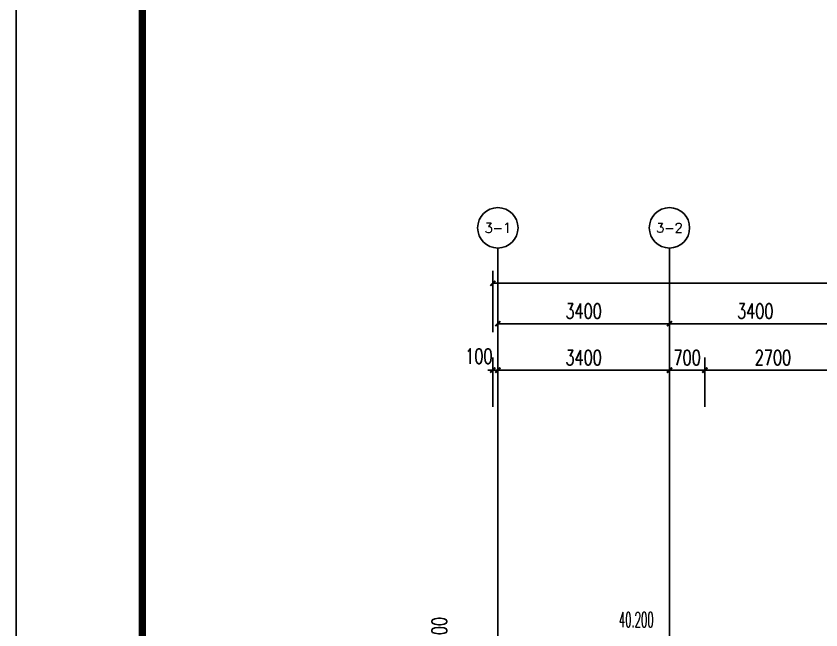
# Model space of a CAD drawing. Extents: x -59851 to 653804, y -249523 to 437614.
# Drawn here: x -57533 to -41591, y -207292 to -195127 of the extents above; entities that cross this region are included whole.
import ezdxf
from ezdxf.enums import TextEntityAlignment as Align

# ---------------------------------------------------------------- set-up
doc = ezdxf.new("R2010")
doc.units = 0
doc.header["$LTSCALE"] = 1000
doc.header["$MEASUREMENT"] = 0
for name, color, linetype in [('A-第三道尺寸线', 105, 'Continuous'), ('AXIS', 3, 'Continuous'), ('AXIS_TEXT', 7, 'Continuous'), ('DOTE', 16, 'Continuous'), ('LABEL_FIXBOX_PM', 7, 'Continuous'), ('LABEL_TXT_PM', 1, 'Continuous'), ('PUB_TEXT', 7, 'Continuous')]:
    doc.layers.add(name, color=color, linetype=linetype)
doc.styles.add('_TCH_AXIS', font='COMPLEX', dxfattribs={"bigfont": 'GBCBIG'})
doc.styles.add('_TCH_DIM', font='SIMPLEX.shx', dxfattribs={"width": 0.7, "bigfont": 'GBCBIG.shx'})
doc.styles.add('_TCH_DIM_T3', font='SIMPLEX.shx', dxfattribs={"width": 0.705882, "bigfont": 'GBCBIG.shx'})
doc.styles.add('COMPLEX', font='COMPLEX')
doc.styles.add('LABEL_TXT_PM', font='pm_njadri_romans1.shx', dxfattribs={"width": 0.7, "bigfont": 'pm_njadri_hztxt.shx'})
doc.dimstyles.new('_TCH_ARCH&&100', dxfattribs={"dimtxt": 297.5, "dimasz": 100, "dimexe": 250, "dimexo": 300, "dimgap": 100, "dimtad": 1, "dimdec": 0, "dimzin": 0, "dimdsep": 46, "dimtxsty": '_TCH_DIM_T3', "dimblk": 'ARCHTICK', "dimcen": 0.09, "dimclrt": 7, "dimazin": 2, "dimtfac": 1, "dimtdec": 0, "dimtix": 1, "dimtmove": 2, "dimatfit": 3, "dimfxl": 0, "dimtolj": 1, "dimtzin": 0, "dimarcsym": 0})

# ---------------------------------------------------------------- blocks, each defined once
blk = doc.blocks.new('PMSheet_A1_20150113_5-3892016032414355901')
at = {"layer": 'LABEL_FIXBOX_PM'}
blk.add_lwpolyline([(0, 594), (841, 594), (841, 0), (0, 0)], close=True, dxfattribs=at)
at = {"layer": 'LABEL_FIXBOX_PM', "const_width": 1.4}
blk.add_lwpolyline([(831, 584), (25, 584), (25, 10), (831, 10)], close=True, dxfattribs=at)
at = {"layer": 'LABEL_TXT_PM', "style": 'LABEL_TXT_PM'}
for tag, height, width, p in [('修改图应说明理由', 4.5, 0.7, (788.35, 468.8)), ('出图章签名', 4.5, 0.7, (759.46, 338.09)), ('建设单位_U01', 4.5, 0.7, (800.9, 212.14)), ('建设单位', 4.5, 0.7, (800.9, 210.2)), ('建设单位_D01', 4.5, 0.7, (800.9, 207.4)), ('项目名称_U01', 4.5, 0.7, (800.9, 200.42)), ('项目名称', 4.5, 0.7, (800.9, 198.19)), ('项目名称_D01', 4.5, 0.7, (800.9, 195.3)), ('设计编号', 4.5, 0.6, (780.76, 187.9)), ('分项号', 4.5, 0.6, (820.26, 188)), ('项目经理', 4.5, 0.7, (780.26, 172)), ('项目经理签名', 4.5, 0.7, (810.18, 172.26)), ('审定签名', 4.5, 0.7, (810.18, 164.16)), ('审定', 4.5, 0.7, (780.26, 163.9)), ('审核签名', 4.5, 0.7, (810.18, 156.26)), ('审核', 4.5, 0.7, (780.26, 156)), ('项目负责签名', 4.5, 0.7, (810.18, 148.26)), ('项目负责', 4.5, 0.7, (780.26, 148)), ('专业负责签名', 4.5, 0.7, (810.18, 140.26)), ('专业负责', 4.5, 0.7, (780.26, 140)), ('校对签名', 4.5, 0.7, (810.18, 132.16)), ('校对', 4.5, 0.7, (780.26, 131.9)), ('设计签名', 4.5, 0.7, (810.18, 124.26)), ('设计', 4.5, 0.7, (780.26, 124)), ('绘制', 4.5, 0.7, (780.26, 115.9)), ('绘制签名', 4.5, 0.7, (810.18, 116.16)), ('方案_01', 4.5, 0.7, (780.26, 95.9)), ('方案_01签名', 4.5, 0.7, (810.18, 96.16)), ('方案_02', 4.5, 0.7, (780.26, 87.9)), ('方案_02签名', 4.5, 0.7, (810.18, 88.16)), ('方案_03', 4.5, 0.7, (780.29, 79.9)), ('方案_03签名', 4.5, 0.7, (810.2, 80.16)), ('方案_04', 4.5, 0.7, (780.26, 71.9)), ('方案_04签名', 4.5, 0.7, (810.18, 72.16)), ('图名_U02', 4.5, 0.7, (790.5, 60.2)), ('图名_U01', 4.5, 0.7, (790.5, 54.2)), ('图名', 4.5, 0.7, (790.5, 47.96)), ('图名_D01', 4.5, 0.7, (790.5, 42.4)), ('图名_D02', 4.5, 0.7, (790.5, 37)), ('图号', 3.5, 0.7, (760.97, 20.95)), ('图档号', 3.5, 0.7, (781.1, 20.95)), ('日期', 3.5, 0.7, (801.07, 20.95)), ('版本号', 3.5, 0.7, (820.27, 20.95))]:
    blk.add_attdef(tag, text='', height=height, dxfattribs=dict(at, width=width)).set_placement(p, align=Align.CENTER)
blk = doc.blocks.new('no1wuding0329')
at = {"layer": 'PUB_TEXT', "style": '_TCH_DIM', "width": 0.494118}
blk.add_text('40.200', height=297.5, dxfattribs=at).set_placement((-41718, 96553))
blk = doc.blocks.new('roofzhouxian')
at = {"layer": 'DOTE'}
for p, q in [((-47992, -309503), (-47992, -279124)), ((-44592, -309503), (-44592, -279124))]:
    blk.add_line(p, q, dxfattribs=at)
blk = doc.blocks.new('_ArchTick')
at = {"color": 0, "linetype": 'ByBlock', "const_width": 0.4}
blk.add_lwpolyline([(-0.5, -0.5), (0.5, 0.5)], dxfattribs=at)
blk = doc.blocks.new('*D1318')
at = {"layer": 'A-第三道尺寸线', "color": 0, "lineweight": -2, "transparency": 16777216}
for p, q in [((-48873, -207594), (-48873, -207494)), ((-48530, -207594), (-49123, -207594)), ((-48873, -207794), (-48873, -207594)), ((-48530, -207794), (-49123, -207794)), ((-48873, -207794), (-48873, -207894))]:
    blk.add_line(p, q, dxfattribs=at)
at = {"layer": 'Defpoints', "color": 0, "transparency": 16777216}
for p in [(-48873, -207594), (-48230, -207594), (-48230, -207794)]:
    blk.add_point(p, dxfattribs=at)
at = {"layer": 'A-第三道尺寸线', "color": 0, "lineweight": -2, "transparency": 16777216, "xscale": 100, "yscale": 100, "zscale": 100}
for p, rotation in [((-48873, -207594), 270), ((-48873, -207794), 90)]:
    blk.add_blockref('_ArchTick', p, dxfattribs=dict(at, rotation=rotation))
at = {"layer": 'A-第三道尺寸线', "color": 7, "transparency": 16777216, "insert": (-49148, -207305), "char_height": 297.5, "attachment_point": 5, "rotation": 90, "style": '_TCH_DIM_T3'}
blk.add_mtext('\\A1;200', dxfattribs=at)
blk = doc.blocks.new('*D1342')
at = {"layer": 'A-第三道尺寸线', "color": 0, "lineweight": -2, "transparency": 16777216}
for p, q in [((-48091, -202872), (-48091, -201892)), ((-47991, -202872), (-47991, -201892)), ((-48091, -202142), (-48191, -202142)), ((-48091, -202142), (-47991, -202142)), ((-47991, -202142), (-47891, -202142))]:
    blk.add_line(p, q, dxfattribs=at)
at = {"layer": 'Defpoints', "color": 0, "transparency": 16777216}
for p in [(-47991, -202142), (-48091, -203172), (-47991, -203172)]:
    blk.add_point(p, dxfattribs=at)
at = {"layer": 'A-第三道尺寸线', "color": 0, "lineweight": -2, "transparency": 16777216, "xscale": 100, "yscale": 100, "zscale": 100}
blk.add_blockref('_ArchTick', (-48091, -202142), dxfattribs=at)
at = {"layer": 'A-第三道尺寸线', "color": 0, "lineweight": -2, "transparency": 16777216, "xscale": 100, "yscale": 100, "zscale": 100, "rotation": 180}
blk.add_blockref('_ArchTick', (-47991, -202142), dxfattribs=at)
at = {"layer": 'A-第三道尺寸线', "color": 7, "transparency": 16777216, "insert": (-48366, -201867), "char_height": 297.5, "attachment_point": 5, "style": '_TCH_DIM_T3'}
blk.add_mtext('\\A1;100', dxfattribs=at)
blk = doc.blocks.new('*D1343')
at = {"layer": 'A-第三道尺寸线', "color": 0, "lineweight": -2, "transparency": 16777216}
for p, q in [((-47991, -202872), (-47991, -201893)), ((-44591, -202872), (-44591, -201893)), ((-47991, -202143), (-44591, -202143))]:
    blk.add_line(p, q, dxfattribs=at)
at = {"layer": 'Defpoints', "color": 0, "transparency": 16777216}
for p in [(-44591, -202143), (-47991, -203172), (-44591, -203172)]:
    blk.add_point(p, dxfattribs=at)
at = {"layer": 'A-第三道尺寸线', "color": 0, "lineweight": -2, "transparency": 16777216, "xscale": 100, "yscale": 100, "zscale": 100, "rotation": 180}
blk.add_blockref('_ArchTick', (-47991, -202143), dxfattribs=at)
at = {"layer": 'A-第三道尺寸线', "color": 0, "lineweight": -2, "transparency": 16777216, "xscale": 100, "yscale": 100, "zscale": 100}
blk.add_blockref('_ArchTick', (-44591, -202143), dxfattribs=at)
at = {"layer": 'A-第三道尺寸线', "color": 7, "transparency": 16777216, "insert": (-46291, -201894), "char_height": 297.5, "attachment_point": 5, "style": '_TCH_DIM_T3'}
blk.add_mtext('\\A1;3400', dxfattribs=at)
blk = doc.blocks.new('*D1344')
at = {"layer": 'A-第三道尺寸线', "color": 0, "lineweight": -2, "transparency": 16777216}
for p, q in [((-44591, -202872), (-44591, -201893)), ((-43891, -202872), (-43891, -201893)), ((-44591, -202143), (-44691, -202143)), ((-44591, -202143), (-43891, -202143)), ((-43891, -202143), (-43791, -202143))]:
    blk.add_line(p, q, dxfattribs=at)
at = {"layer": 'Defpoints', "color": 0, "transparency": 16777216}
for p in [(-43891, -202143), (-44591, -203172), (-43891, -203172)]:
    blk.add_point(p, dxfattribs=at)
at = {"layer": 'A-第三道尺寸线', "color": 0, "lineweight": -2, "transparency": 16777216, "xscale": 100, "yscale": 100, "zscale": 100}
blk.add_blockref('_ArchTick', (-44591, -202143), dxfattribs=at)
at = {"layer": 'A-第三道尺寸线', "color": 0, "lineweight": -2, "transparency": 16777216, "xscale": 100, "yscale": 100, "zscale": 100, "rotation": 180}
blk.add_blockref('_ArchTick', (-43891, -202143), dxfattribs=at)
at = {"layer": 'A-第三道尺寸线', "color": 7, "transparency": 16777216, "insert": (-44241, -201894), "char_height": 297.5, "attachment_point": 5, "style": '_TCH_DIM_T3'}
blk.add_mtext('\\A1;700', dxfattribs=at)
blk = doc.blocks.new('*D1345')
at = {"layer": 'A-第三道尺寸线', "color": 0, "lineweight": -2, "transparency": 16777216}
for p, q in [((-43891, -202872), (-43891, -201893)), ((-41191, -202872), (-41191, -201893)), ((-43891, -202143), (-41191, -202143))]:
    blk.add_line(p, q, dxfattribs=at)
at = {"layer": 'Defpoints', "color": 0, "transparency": 16777216}
for p in [(-41191, -202143), (-43891, -203172), (-41191, -203172)]:
    blk.add_point(p, dxfattribs=at)
at = {"layer": 'A-第三道尺寸线', "color": 0, "lineweight": -2, "transparency": 16777216, "xscale": 100, "yscale": 100, "zscale": 100, "rotation": 180}
blk.add_blockref('_ArchTick', (-43891, -202143), dxfattribs=at)
at = {"layer": 'A-第三道尺寸线', "color": 0, "lineweight": -2, "transparency": 16777216, "xscale": 100, "yscale": 100, "zscale": 100}
blk.add_blockref('_ArchTick', (-41191, -202143), dxfattribs=at)
at = {"layer": 'A-第三道尺寸线', "color": 7, "transparency": 16777216, "insert": (-42541, -201894), "char_height": 297.5, "attachment_point": 5, "style": '_TCH_DIM_T3'}
blk.add_mtext('\\A1;2700', dxfattribs=at)
blk = doc.blocks.new('*D1377')
at = {"layer": 'AXIS', "color": 0, "lineweight": -2, "transparency": 16777216}
for p, q in [((-47991, -203423), (-47991, -200973)), ((-44591, -203423), (-44591, -200973)), ((-47991, -201223), (-44591, -201223))]:
    blk.add_line(p, q, dxfattribs=at)
at = {"layer": 'Defpoints', "color": 0, "transparency": 16777216}
for p in [(-44591, -201223), (-47991, -203723), (-44591, -203723)]:
    blk.add_point(p, dxfattribs=at)
at = {"layer": 'AXIS', "color": 0, "lineweight": -2, "transparency": 16777216, "xscale": 100, "yscale": 100, "zscale": 100, "rotation": 180}
blk.add_blockref('_ArchTick', (-47991, -201223), dxfattribs=at)
at = {"layer": 'AXIS', "color": 0, "lineweight": -2, "transparency": 16777216, "xscale": 100, "yscale": 100, "zscale": 100}
blk.add_blockref('_ArchTick', (-44591, -201223), dxfattribs=at)
at = {"layer": 'AXIS', "color": 7, "transparency": 16777216, "insert": (-46291, -200974), "char_height": 297.5, "attachment_point": 5, "style": '_TCH_DIM_T3'}
blk.add_mtext('\\A1;3400', dxfattribs=at)
blk = doc.blocks.new('*D1378')
at = {"layer": 'AXIS', "color": 0, "lineweight": -2, "transparency": 16777216}
for p, q in [((-44591, -203423), (-44591, -200973)), ((-41191, -203423), (-41191, -200973)), ((-44591, -201223), (-41191, -201223))]:
    blk.add_line(p, q, dxfattribs=at)
at = {"layer": 'Defpoints', "color": 0, "transparency": 16777216}
for p in [(-41191, -201223), (-44591, -203723), (-41191, -203723)]:
    blk.add_point(p, dxfattribs=at)
at = {"layer": 'AXIS', "color": 0, "lineweight": -2, "transparency": 16777216, "xscale": 100, "yscale": 100, "zscale": 100, "rotation": 180}
blk.add_blockref('_ArchTick', (-44591, -201223), dxfattribs=at)
at = {"layer": 'AXIS', "color": 0, "lineweight": -2, "transparency": 16777216, "xscale": 100, "yscale": 100, "zscale": 100}
blk.add_blockref('_ArchTick', (-41191, -201223), dxfattribs=at)
at = {"layer": 'AXIS', "color": 7, "transparency": 16777216, "insert": (-42891, -200974), "char_height": 297.5, "attachment_point": 5, "style": '_TCH_DIM_T3'}
blk.add_mtext('\\A1;3400', dxfattribs=at)
blk = doc.blocks.new('*D1398')
at = {"layer": 'AXIS', "color": 0, "lineweight": -2, "transparency": 16777216}
for p, q in [((-48091, -201389), (-48091, -200173)), ((10609, -201389), (10609, -200173)), ((-48091, -200423), (10609, -200423))]:
    blk.add_line(p, q, dxfattribs=at)
at = {"layer": 'Defpoints', "color": 0, "transparency": 16777216}
for p in [(10609, -200423), (-48091, -201689), (10609, -201689)]:
    blk.add_point(p, dxfattribs=at)
at = {"layer": 'AXIS', "color": 0, "lineweight": -2, "transparency": 16777216, "xscale": 100, "yscale": 100, "zscale": 100, "rotation": 180}
blk.add_blockref('_ArchTick', (-48091, -200423), dxfattribs=at)
at = {"layer": 'AXIS', "color": 0, "lineweight": -2, "transparency": 16777216, "xscale": 100, "yscale": 100, "zscale": 100}
blk.add_blockref('_ArchTick', (10609, -200423), dxfattribs=at)
at = {"layer": 'AXIS', "color": 7, "transparency": 16777216, "insert": (-18741, -200174), "char_height": 297.5, "attachment_point": 5, "style": '_TCH_DIM_T3'}
blk.add_mtext('\\A1;58700', dxfattribs=at)
blk = doc.blocks.new('_AXISO')
blk.add_circle((0, 0), 0.5)
at = {"layer": 'AXIS_TEXT', "style": 'COMPLEX', "width": 1.041667}
blk.add_attdef('A', text='', height=0.56, dxfattribs=at).set_placement((-0.25, -0.28), (0.25, -0.28), align=Align.FIT)

msp = doc.modelspace()

# ---------------------------------------------------------------- linework, layer by layer
at = {"layer": 'AXIS'}
for p, q in [((-47991, -203723.1), (-47991, -199723.1)), ((-44591, -203723.1), (-44591, -199723.1))]:
    msp.add_line(p, q, dxfattribs=at)

# ---------------------------------------------------------------- block references
at = {"xscale": 100, "yscale": 100, "zscale": 100}
msp.add_blockref('PMSheet_A1_20150113_5-3892016032414355901', (-57533.4, -249505.4), dxfattribs=at)
for name, p in [('roofzhouxian', (1.1, 75400.4)), ('no1wuding0329', (-3877.3, -303792.5))]:
    msp.add_blockref(name, p)
at = {"layer": 'AXIS'}
ref = msp.add_blockref('_AXISO', (-47991, -199323.1), dxfattribs=dict(at, xscale=800, yscale=800, zscale=800))
ref.add_attrib('A', '3-1', dxfattribs={"layer": 'AXIS_TEXT', "height": 202.97, "style": '_TCH_AXIS'}).set_placement((-48252, -199424.6), (-47730.1, -199424.6), align=Align.FIT)
ref = msp.add_blockref('_AXISO', (-44591, -199323.1), dxfattribs=dict(at, xscale=800, yscale=800, zscale=800))
ref.add_attrib('A', '3-2', dxfattribs={"layer": 'AXIS_TEXT', "height": 187.78, "style": '_TCH_AXIS'}).set_placement((-44854.8, -199417), (-44327.2, -199417), align=Align.FIT)

# ---------------------------------------------------------------- dimensions: what is measured, and where the dimension line sits
at = {"layer": 'A-第三道尺寸线'}
for base, p1, p2, angle, picture, middle in [((-47991, -202142.5), (-48091, -203172.5), (-47991, -203172.5), 0, '*D1342', (-48366, -201867.5)), ((-48872.8, -207594.3), (-48229.5, -207794.3), (-48229.5, -207594.3), 90, '*D1318', (-49147.8, -207305.3))]:
    dim = msp.add_linear_dim(base=base, p1=p1, p2=p2, angle=angle, dimstyle='_TCH_ARCH&&100', dxfattribs=at)
    dim.commit()
    dim.dimension.update_dxf_attribs({"geometry": picture, "text_midpoint": middle, "dimtype": 161})
for p1, p2, picture, middle in [((-47991, -203172.5), (-44591, -203172.5), '*D1343', (-46291, -201893.8)), ((-44591, -203172.5), (-43891, -203172.5), '*D1344', (-44241, -201893.8)), ((-43891, -203172.5), (-41191, -203172.5), '*D1345', (-42541, -201893.8))]:
    dim = msp.add_aligned_dim(p1=p1, p2=p2, distance=1030, dimstyle='_TCH_ARCH&&100', dxfattribs=at)
    dim.commit()
    dim.dimension.update_dxf_attribs({"geometry": picture, "text_midpoint": middle})
at = {"layer": 'AXIS'}
for p1, p2, distance, picture, middle in [((-48091, -201689.4), (10609, -201689.4), 1266.3, '*D1398', (-18741, -200174.4)), ((-47991, -203723.1), (-44591, -203723.1), 2500, '*D1377', (-46291, -200974.4)), ((-44591, -203723.1), (-41191, -203723.1), 2500, '*D1378', (-42891, -200974.4))]:
    dim = msp.add_aligned_dim(p1=p1, p2=p2, distance=distance, dimstyle='_TCH_ARCH&&100', dxfattribs=at)
    dim.commit()
    dim.dimension.update_dxf_attribs({"geometry": picture, "text_midpoint": middle})

doc.saveas('drawing.dxf')
